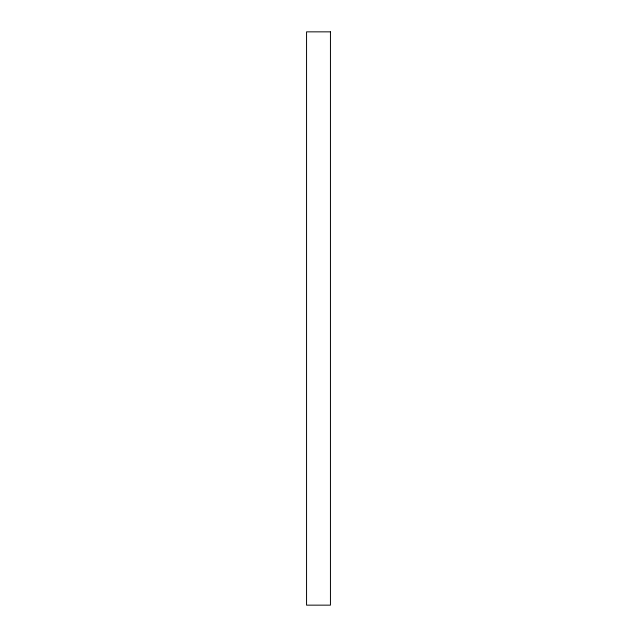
<?xml version="1.0" encoding="UTF-8"?>
<svg xmlns="http://www.w3.org/2000/svg" width="637" height="637" viewBox="0 0 637 637"><rect width="100%" height="100%" fill="white"/><g stroke="black" fill="none" stroke-linecap="round" stroke-linejoin="round"><path stroke-width="0.96" d="M330.444 31.85L306.556 31.85L306.556 605.15L330.444 605.15L330.444 31.85"/></g></svg>
